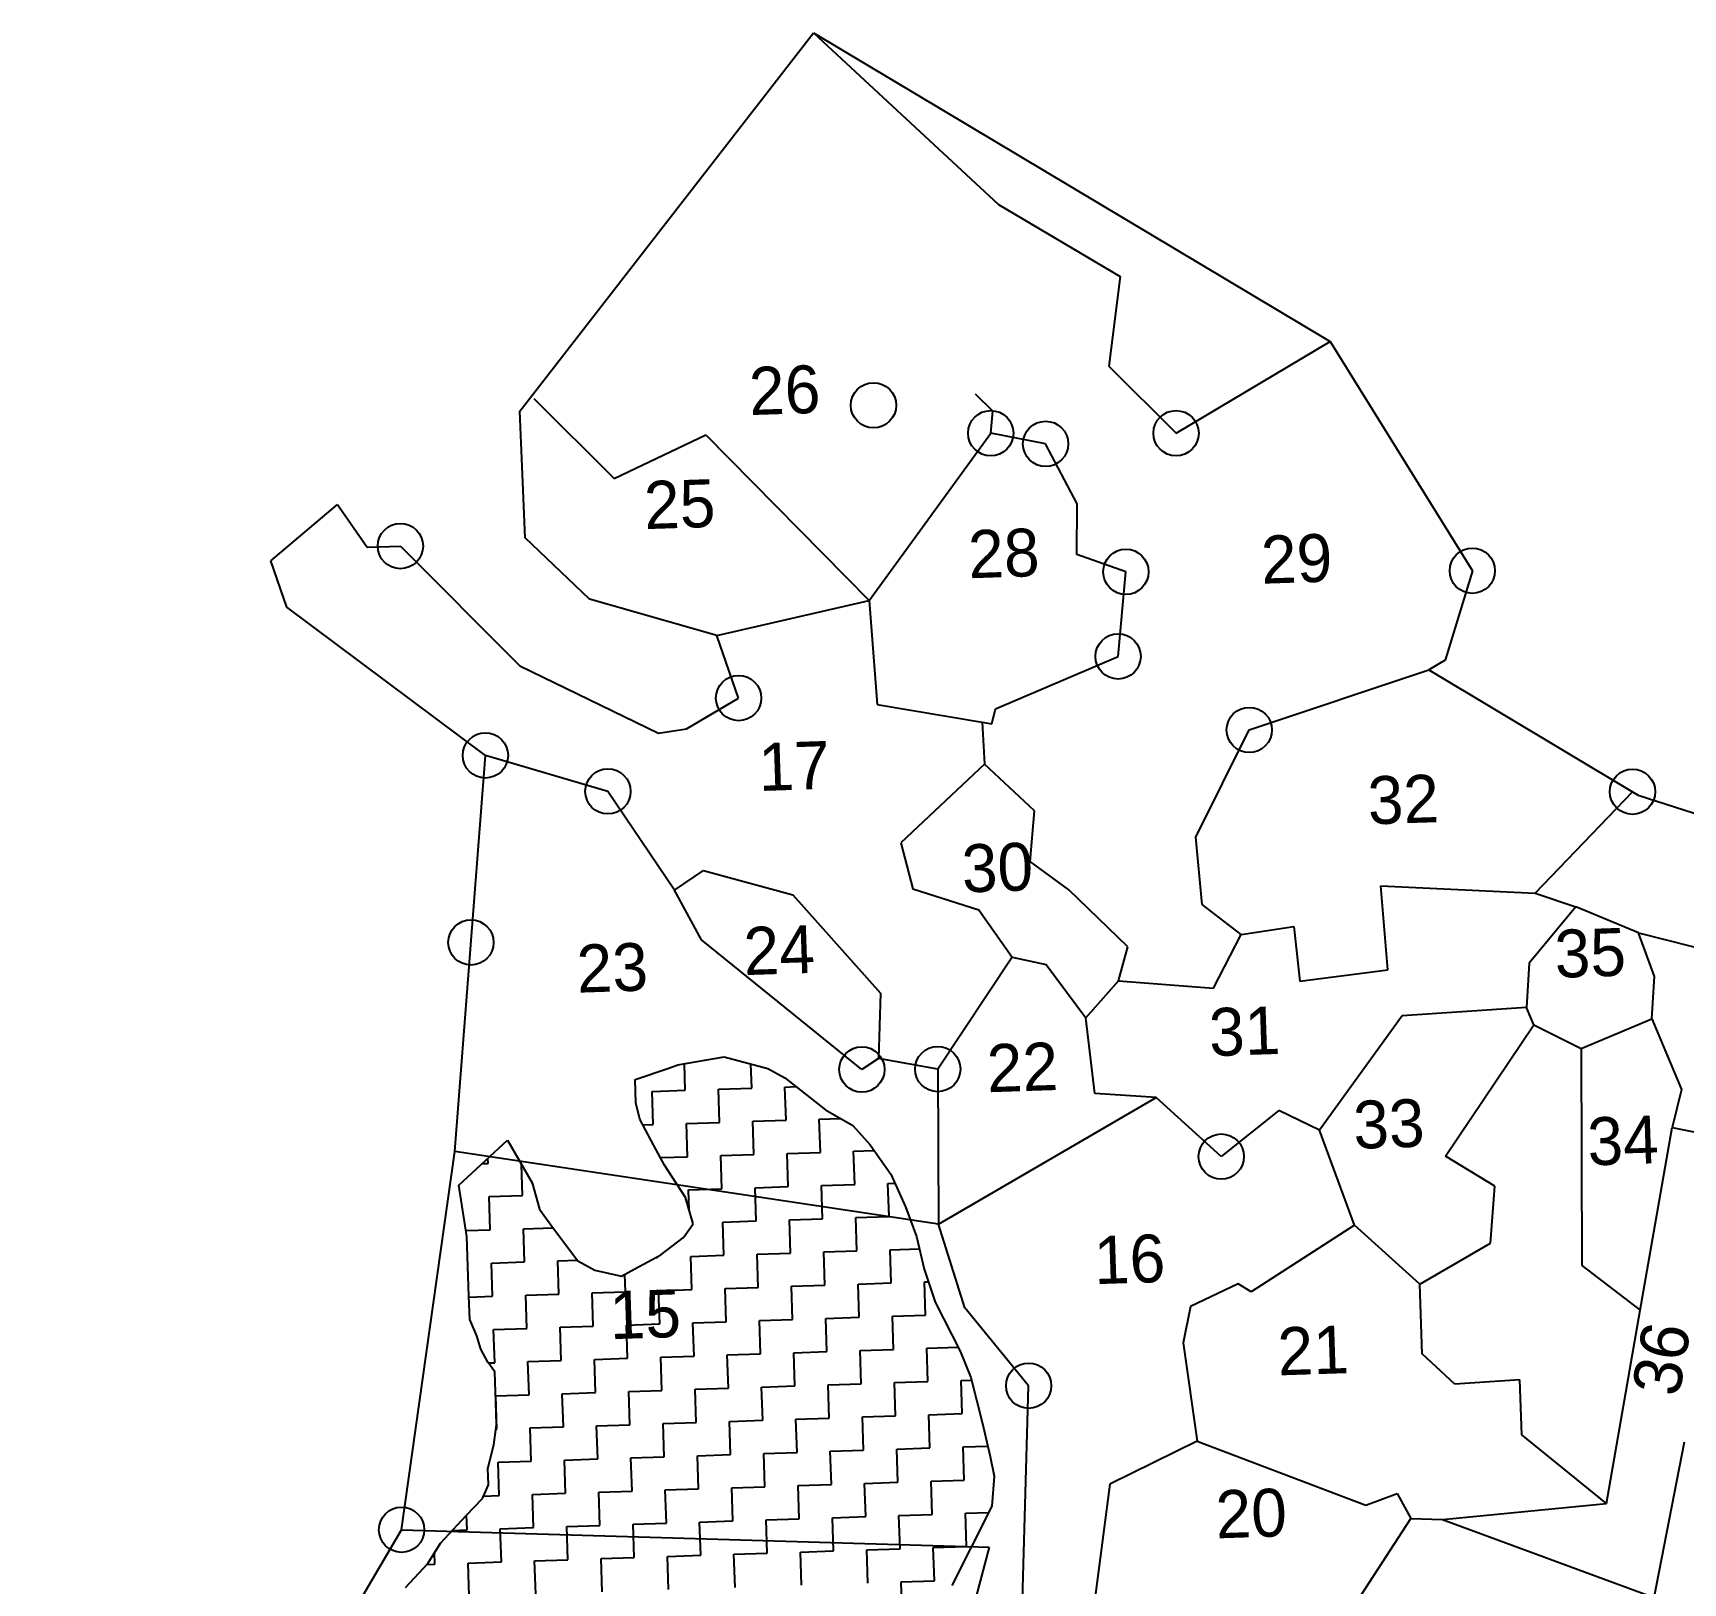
# Model space of a CAD drawing. Header units: metres. Extents: x 279700 to 281193, y 2031385 to 2032574.
# Drawn here: x 279734 to 280236, y 2032103 to 2032574 of the extents above; entities that cross this region are included whole.
import ezdxf
from ezdxf.enums import TextEntityAlignment as Align

# ---------------------------------------------------------------- set-up
doc = ezdxf.new("R2010")
doc.units = ezdxf.units.M
for name, color, linetype in [('OFF', 1, 'Continuous'), ('POLY_HATCH', 12, 'Continuous'), ('POLY_PARCEL', 6, 'Continuous'), ('TEXT_PARCEL', 7, 'Continuous'), ('V_BOUND_LINE', 7, 'Continuous')]:
    doc.layers.add(name, color=color, linetype=linetype)
doc.styles.add('TEXT_MAP', font='')
doc.styles.get('TEXT_MAP').set_extended_font_data('Kruti Dev 050')

msp = doc.modelspace()

# ---------------------------------------------------------------- linework, layer by layer
for centre in [(279989.68, 2032460.41), (280025.29, 2032451.94), (280041.97, 2032448.7), (280081.6, 2032451.94), (279845.95, 2032417.64), (280066.34, 2032409.81), (280171.59, 2032410.14), (280063.99, 2032384.12), (279948.69, 2032371.44), (280103.82, 2032361.75), (279871.79, 2032354.02), (279908.99, 2032343.1), (280220.24, 2032342.98), (279867.39, 2032297.18), (279986.14, 2032258.57), (280009.2, 2032258.7), (280095.32, 2032232.1), (280036.81, 2032162.47), (279846.31, 2032118.71)]:
    msp.add_circle(centre, 6.88)
at = {"layer": 'OFF'}
for p, q in [((280081.6, 2032451.94), (280128.37, 2032479.82)), ((279942.05, 2032390.49), (279988.4, 2032401.06)), ((280009.42, 2032211.57), (280075.5, 2032250.02))]:
    msp.add_line(p, q, dxfattribs=at)
at = {"layer": 'POLY_HATCH'}
for p, q in [((279927.24, 2032258.87), (279930.24, 2032259.97)), ((279930.24, 2032259.97), (279944.3, 2032262.46)), ((279944.3, 2032262.46), (279957.55, 2032258.86)), ((279917.25, 2032255.5), (279927.24, 2032258.87)), ((279917.49, 2032248.44), (279917.25, 2032255.5)), ((279957.55, 2032258.86), (279962.7, 2032256.01)), ((279962.7, 2032256.01), (279975.14, 2032246.32)), ((279918.66, 2032243.44), (279917.49, 2032248.44)), ((279975.14, 2032246.32), (279983.38, 2032241.55)), ((279922.97, 2032235.5), (279918.66, 2032243.44)), ((279983.38, 2032241.55), (279988.63, 2032235.67)), ((279863.76, 2032223.44), (279878.46, 2032237.05)), ((279878.46, 2032237.05), (279885.96, 2032224.17)), ((279926.2, 2032229.55), (279922.97, 2032235.5)), ((279988.63, 2032235.67), (279994.99, 2032226.79)), ((279932.59, 2032219.67), (279926.2, 2032229.55)), ((279885.96, 2032224.17), (279888.25, 2032216.17)), ((279994.99, 2032226.79), (279999.36, 2032216.84)), ((279866.18, 2032207.82), (279863.76, 2032223.44)), ((279934.87, 2032211.67), (279932.59, 2032219.67)), ((279888.25, 2032216.17), (279892.49, 2032210.26)), ((279999.36, 2032216.84), (280002.69, 2032207.86)), ((279892.49, 2032210.26), (279899.89, 2032200.41)), ((279931.98, 2032207.53), (279934.87, 2032211.67)), ((279866.59, 2032195.72), (279866.18, 2032207.82)), ((279925.08, 2032202.25), (279931.98, 2032207.53)), ((280002.69, 2032207.86), (280005.04, 2032197.85)), ((279899.89, 2032200.41), (279905.03, 2032197.55)), ((279917.14, 2032197.95), (279925.08, 2032202.25)), ((279866.79, 2032189.67), (279866.59, 2032195.72)), ((279905.03, 2032197.55), (279913.17, 2032195.8)), ((279913.17, 2032195.8), (279917.14, 2032197.95)), ((280005.04, 2032197.85), (280008.41, 2032187.86)), ((279867.02, 2032182.61), (279866.79, 2032189.67)), ((280008.41, 2032187.86), (280015.97, 2032172.97)), ((279869.21, 2032177.63), (279867.02, 2032182.61)), ((279870.35, 2032173.63), (279869.21, 2032177.63)), ((279872.5, 2032169.67), (279870.35, 2032173.63)), ((279874.62, 2032166.71), (279872.5, 2032169.67)), ((280015.97, 2032172.97), (280019.27, 2032165)), ((279874.93, 2032157.63), (279874.62, 2032166.71)), ((280019.27, 2032165), (280022.77, 2032150.98)), ((279875.16, 2032150.57), (279874.93, 2032157.63)), ((279874.35, 2032144.49), (279875.16, 2032150.57)), ((280022.77, 2032150.98), (280025.12, 2032140.96)), ((279872.57, 2032137.36), (279874.35, 2032144.49)), ((280025.12, 2032140.96), (280026.33, 2032134.95)), ((279872.74, 2032132.32), (279872.57, 2032137.36)), ((280026.33, 2032134.95), (280025.62, 2032125.84)), ((279870.85, 2032128.22), (279872.74, 2032132.32)), ((279865.97, 2032123.01), (279870.85, 2032128.22)), ((280025.62, 2032125.84), (280013.46, 2032101.72)), ((279858.17, 2032114.67), (279862.07, 2032118.84)), ((279862.07, 2032118.84), (279865.97, 2032123.01)), ((279854.33, 2032108.48), (279858.17, 2032114.67)), ((279847.5, 2032101.19), (279854.33, 2032108.48))]:
    msp.add_line(p, q, dxfattribs=at)
at = {"layer": 'POLY_HATCH', "linetype": 'Continuous'}
for p, q in [((279932.49, 2032252.25), (279932.22, 2032260.33)), ((279952.68, 2032252.92), (279952.43, 2032260.25)), ((279922.4, 2032251.91), (279932.49, 2032252.25)), ((279922.73, 2032241.82), (279922.4, 2032251.91)), ((279942.58, 2032252.58), (279952.68, 2032252.92)), ((279942.92, 2032242.49), (279942.58, 2032252.58)), ((279962.77, 2032253.25), (279966.09, 2032253.37)), ((279963.11, 2032243.16), (279962.77, 2032253.25)), ((279919.6, 2032241.71), (279922.73, 2032241.82)), ((279932.83, 2032242.15), (279942.92, 2032242.49)), ((279933.16, 2032232.06), (279932.83, 2032242.15)), ((279953.01, 2032242.83), (279963.11, 2032243.16)), ((279953.35, 2032232.73), (279953.01, 2032242.83)), ((279973.2, 2032243.5), (279979.65, 2032243.71)), ((279973.54, 2032233.4), (279973.2, 2032243.5)), ((279870.84, 2032229.99), (279872.6, 2032230.05)), ((279872.6, 2032230.05), (279872.55, 2032231.57)), ((279883.03, 2032220.29), (279882.71, 2032229.75)), ((279924.98, 2032231.79), (279933.16, 2032232.06)), ((279943.26, 2032232.4), (279953.35, 2032232.73)), ((279943.59, 2032222.3), (279943.26, 2032232.4)), ((279963.44, 2032233.07), (279973.54, 2032233.4)), ((279963.78, 2032222.97), (279963.44, 2032233.07)), ((279983.63, 2032233.74), (279989.86, 2032233.95)), ((279983.97, 2032223.65), (279983.63, 2032233.74)), ((279872.94, 2032219.95), (279883.03, 2032220.29)), ((279873.27, 2032209.86), (279872.94, 2032219.95)), ((279933.5, 2032221.97), (279943.59, 2032222.3)), ((279933.7, 2032215.76), (279933.5, 2032221.97)), ((279953.68, 2032222.64), (279963.78, 2032222.97)), ((279954.02, 2032212.54), (279953.68, 2032222.64)), ((279973.87, 2032223.31), (279983.97, 2032223.65)), ((279974.21, 2032213.22), (279973.87, 2032223.31)), ((279994.06, 2032223.98), (279996.19, 2032224.05)), ((279994.39, 2032213.89), (279994.06, 2032223.98)), ((279865.91, 2032209.61), (279873.27, 2032209.86)), ((279883.37, 2032210.19), (279892.32, 2032210.49)), ((279883.7, 2032200.1), (279883.37, 2032210.19)), ((279943.93, 2032212.21), (279954.02, 2032212.54)), ((279944.26, 2032202.12), (279943.93, 2032212.21)), ((279964.11, 2032212.88), (279974.21, 2032213.22)), ((279964.45, 2032202.79), (279964.11, 2032212.88)), ((279984.3, 2032213.55), (279994.39, 2032213.89)), ((279984.64, 2032203.46), (279984.3, 2032213.55)), ((279994.73, 2032203.79), (280003.58, 2032204.09)), ((279873.61, 2032199.77), (279883.7, 2032200.1)), ((279873.94, 2032189.67), (279873.61, 2032199.77)), ((279893.79, 2032200.44), (279899.72, 2032200.63)), ((279894.13, 2032190.34), (279893.79, 2032200.44)), ((279923.56, 2032201.43), (279924.08, 2032201.44)), ((279924.08, 2032201.44), (279924.07, 2032201.7)), ((279934.17, 2032201.78), (279944.26, 2032202.12)), ((279934.5, 2032191.69), (279934.17, 2032201.78)), ((279954.36, 2032202.45), (279964.45, 2032202.79)), ((279954.69, 2032192.36), (279954.36, 2032202.45)), ((279974.54, 2032203.12), (279984.64, 2032203.46)), ((279974.88, 2032193.03), (279974.54, 2032203.12)), ((279995.07, 2032193.7), (279994.73, 2032203.79)), ((279914.32, 2032191.01), (279914.14, 2032196.32)), ((280005.16, 2032194.04), (280006.31, 2032194.07)), ((280005.5, 2032183.94), (280005.16, 2032194.04)), ((279866.8, 2032189.43), (279873.94, 2032189.67)), ((279884.04, 2032190.01), (279894.13, 2032190.34)), ((279884.37, 2032179.91), (279884.04, 2032190.01)), ((279904.22, 2032190.68), (279914.32, 2032191.01)), ((279904.56, 2032180.59), (279904.22, 2032190.68)), ((279924.41, 2032191.35), (279934.5, 2032191.69)), ((279924.75, 2032181.26), (279924.41, 2032191.35)), ((279944.6, 2032192.02), (279954.69, 2032192.36)), ((279944.93, 2032181.93), (279944.6, 2032192.02)), ((279964.79, 2032192.69), (279974.88, 2032193.03)), ((279965.12, 2032182.6), (279964.79, 2032192.69)), ((279984.97, 2032193.36), (279995.07, 2032193.7)), ((279985.31, 2032183.27), (279984.97, 2032193.36)), ((279874.28, 2032179.58), (279884.37, 2032179.91)), ((279874.61, 2032169.48), (279874.28, 2032179.58)), ((279894.47, 2032180.25), (279904.56, 2032180.59)), ((279894.8, 2032170.16), (279894.47, 2032180.25)), ((279914.65, 2032180.92), (279924.75, 2032181.26)), ((279914.99, 2032170.83), (279914.65, 2032180.92)), ((279934.84, 2032181.59), (279944.93, 2032181.93)), ((279935.18, 2032171.5), (279934.84, 2032181.59)), ((279955.03, 2032182.26), (279965.12, 2032182.6)), ((279955.36, 2032172.17), (279955.03, 2032182.26)), ((279975.21, 2032182.94), (279985.31, 2032183.27)), ((279975.55, 2032172.84), (279975.21, 2032182.94)), ((279995.4, 2032183.61), (280005.5, 2032183.94)), ((279995.74, 2032173.51), (279995.4, 2032183.61)), ((280005.83, 2032173.85), (280015.37, 2032174.17)), ((279872.68, 2032169.42), (279874.61, 2032169.48)), ((279884.71, 2032169.82), (279894.8, 2032170.16)), ((279885.04, 2032159.73), (279884.71, 2032169.82)), ((279904.9, 2032170.49), (279914.99, 2032170.83)), ((279905.23, 2032160.4), (279904.9, 2032170.49)), ((279925.08, 2032171.16), (279935.18, 2032171.5)), ((279925.42, 2032161.07), (279925.08, 2032171.16)), ((279945.27, 2032171.83), (279955.36, 2032172.17)), ((279945.61, 2032161.74), (279945.27, 2032171.83)), ((279965.46, 2032172.51), (279975.55, 2032172.84)), ((279965.79, 2032162.41), (279965.46, 2032172.51)), ((279985.64, 2032173.18), (279995.74, 2032173.51)), ((279985.98, 2032163.08), (279985.64, 2032173.18)), ((280006.17, 2032163.76), (280005.83, 2032173.85)), ((280016.26, 2032164.09), (280019.47, 2032164.2)), ((280016.6, 2032154), (280016.26, 2032164.09)), ((279874.95, 2032159.39), (279885.04, 2032159.73)), ((279875.29, 2032149.3), (279874.95, 2032159.39)), ((279895.14, 2032160.06), (279905.23, 2032160.4)), ((279895.47, 2032149.97), (279895.14, 2032160.06)), ((279915.32, 2032160.73), (279925.42, 2032161.07)), ((279915.66, 2032150.64), (279915.32, 2032160.73)), ((279935.51, 2032161.41), (279945.61, 2032161.74)), ((279935.85, 2032151.31), (279935.51, 2032161.41)), ((279955.7, 2032162.08), (279965.79, 2032162.41)), ((279956.03, 2032151.98), (279955.7, 2032162.08)), ((279975.89, 2032162.75), (279985.98, 2032163.08)), ((279976.22, 2032152.65), (279975.89, 2032162.75)), ((279996.07, 2032163.42), (280006.17, 2032163.76)), ((279996.41, 2032153.33), (279996.07, 2032163.42)), ((280006.5, 2032153.66), (280016.6, 2032154)), ((279874.99, 2032149.29), (279875.29, 2032149.3)), ((279885.38, 2032149.63), (279895.47, 2032149.97)), ((279885.72, 2032139.54), (279885.38, 2032149.63)), ((279905.57, 2032150.3), (279915.66, 2032150.64)), ((279905.9, 2032140.21), (279905.57, 2032150.3)), ((279925.75, 2032150.98), (279935.85, 2032151.31)), ((279926.09, 2032140.88), (279925.75, 2032150.98)), ((279945.94, 2032151.65), (279956.03, 2032151.98)), ((279946.28, 2032141.55), (279945.94, 2032151.65)), ((279966.13, 2032152.32), (279976.22, 2032152.65)), ((279966.46, 2032142.23), (279966.13, 2032152.32)), ((279986.32, 2032152.99), (279996.41, 2032153.33)), ((279986.65, 2032142.9), (279986.32, 2032152.99)), ((280006.84, 2032143.57), (280006.5, 2032153.66)), ((280016.93, 2032143.9), (280024.37, 2032144.15)), ((280017.27, 2032133.81), (280016.93, 2032143.9)), ((279875.62, 2032139.2), (279885.72, 2032139.54)), ((279875.96, 2032129.11), (279875.62, 2032139.2)), ((279895.81, 2032139.88), (279905.9, 2032140.21)), ((279896.14, 2032129.78), (279895.81, 2032139.88)), ((279916, 2032140.55), (279926.09, 2032140.88)), ((279916.33, 2032130.45), (279916, 2032140.55)), ((279936.18, 2032141.22), (279946.28, 2032141.55)), ((279936.52, 2032131.12), (279936.18, 2032141.22)), ((279956.37, 2032141.89), (279966.46, 2032142.23)), ((279956.71, 2032131.8), (279956.37, 2032141.89)), ((279976.56, 2032142.56), (279986.65, 2032142.9)), ((279976.89, 2032132.47), (279976.56, 2032142.56)), ((279996.74, 2032143.23), (280006.84, 2032143.57)), ((279997.08, 2032133.14), (279996.74, 2032143.23)), ((279871.19, 2032128.95), (279875.96, 2032129.11)), ((279886.05, 2032129.45), (279896.14, 2032129.78)), ((279886.39, 2032119.35), (279886.05, 2032129.45)), ((279906.24, 2032130.12), (279916.33, 2032130.45)), ((279906.57, 2032120.02), (279906.24, 2032130.12)), ((279926.43, 2032130.79), (279936.52, 2032131.12)), ((279926.76, 2032120.7), (279926.43, 2032130.79)), ((279946.61, 2032131.46), (279956.71, 2032131.8)), ((279946.95, 2032121.37), (279946.61, 2032131.46)), ((279966.8, 2032132.13), (279976.89, 2032132.47)), ((279967.14, 2032122.04), (279966.8, 2032132.13)), ((279986.99, 2032132.8), (279997.08, 2032133.14)), ((279987.32, 2032122.71), (279986.99, 2032132.8)), ((280007.17, 2032133.47), (280017.27, 2032133.81)), ((280007.51, 2032123.38), (280007.17, 2032133.47)), ((280017.6, 2032123.72), (280024.67, 2032123.95)), ((279866.2, 2032118.68), (279866.05, 2032123.09)), ((279876.29, 2032119.02), (279886.39, 2032119.35)), ((279876.63, 2032108.92), (279876.29, 2032119.02)), ((279896.48, 2032119.69), (279906.57, 2032120.02)), ((279896.82, 2032109.59), (279896.48, 2032119.69)), ((279916.67, 2032120.36), (279926.76, 2032120.7)), ((279917, 2032110.27), (279916.67, 2032120.36)), ((279936.85, 2032121.03), (279946.95, 2032121.37)), ((279937.19, 2032110.94), (279936.85, 2032121.03)), ((279957.04, 2032121.7), (279967.14, 2032122.04)), ((279957.38, 2032111.61), (279957.04, 2032121.7)), ((279977.23, 2032122.37), (279987.32, 2032122.71)), ((279977.56, 2032112.28), (279977.23, 2032122.37)), ((279997.42, 2032123.05), (280007.51, 2032123.38)), ((279997.75, 2032112.95), (279997.42, 2032123.05)), ((280017.94, 2032113.62), (280017.6, 2032123.72)), ((279861.79, 2032118.53), (279866.2, 2032118.68)), ((279856.44, 2032108.25), (279856.33, 2032111.7)), ((279866.54, 2032108.59), (279876.63, 2032108.92)), ((279886.72, 2032109.26), (279896.82, 2032109.59)), ((279887.06, 2032099.17), (279886.72, 2032109.26)), ((279906.91, 2032109.93), (279917, 2032110.27)), ((279907.25, 2032099.84), (279906.91, 2032109.93)), ((279927.1, 2032110.6), (279937.19, 2032110.94)), ((279927.43, 2032100.51), (279927.1, 2032110.6)), ((279947.28, 2032111.27), (279957.38, 2032111.61)), ((279947.62, 2032101.18), (279947.28, 2032111.27)), ((279967.47, 2032111.94), (279977.56, 2032112.28)), ((279967.81, 2032101.85), (279967.47, 2032111.94)), ((279987.66, 2032112.62), (279997.75, 2032112.95)), ((279987.99, 2032102.52), (279987.66, 2032112.62)), ((280007.85, 2032113.29), (280017.94, 2032113.62)), ((280008.18, 2032103.19), (280007.85, 2032113.29)), ((279854.04, 2032108.17), (279856.44, 2032108.25)), ((279866.87, 2032098.49), (279866.54, 2032108.59)), ((279998.09, 2032102.86), (280008.18, 2032103.19)), ((279998.42, 2032092.76), (279998.09, 2032102.86))]:
    msp.add_line(p, q, dxfattribs=at)
at = {"layer": 'POLY_PARCEL'}
for p, q in [((279971.46, 2032573.56), (280027.66, 2032521.42)), ((280027.66, 2032521.42), (280064.63, 2032499.58)), ((280064.63, 2032499.58), (280061.15, 2032472.3)), ((280061.15, 2032472.3), (280081.6, 2032451.94)), ((279886.53, 2032462.52), (279910.88, 2032438.2)), ((280025.94, 2032458.68), (280020.7, 2032463.81)), ((280025.29, 2032451.94), (280025.94, 2032458.68)), ((279910.88, 2032438.2), (279938.79, 2032451.4)), ((279938.79, 2032451.4), (279988.4, 2032401.06)), ((279988.4, 2032401.06), (280025.29, 2032451.94)), ((280041.97, 2032448.7), (280025.29, 2032451.94)), ((280051.55, 2032430.45), (280041.97, 2032448.7)), ((280051.42, 2032415.08), (280051.55, 2032430.45)), ((280066.34, 2032409.81), (280051.42, 2032415.08)), ((280063.99, 2032384.12), (280066.34, 2032409.81)), ((279988.4, 2032401.06), (279990.78, 2032369.51)), ((280026.71, 2032368.15), (280063.99, 2032384.12)), ((280103.82, 2032361.75), (280158.36, 2032379.99)), ((279990.78, 2032369.51), (280022.73, 2032364.11)), ((280025.58, 2032363.63), (280026.71, 2032368.15)), ((280022.73, 2032364.11), (280025.58, 2032363.63)), ((280022.73, 2032364.11), (280023.42, 2032351.39)), ((280087.6, 2032329.19), (280103.82, 2032361.75)), ((279908.99, 2032343.1), (279871.79, 2032354.02)), ((280023.42, 2032351.39), (279997.95, 2032327.49)), ((280038.63, 2032337.16), (280023.42, 2032351.39)), ((279929.22, 2032313.03), (279908.99, 2032343.1)), ((280190.7, 2032312.12), (280220.24, 2032342.98)), ((280037.23, 2032321.75), (280038.63, 2032337.16)), ((279997.95, 2032327.49), (280001.61, 2032313.52)), ((280089.56, 2032308.76), (280087.6, 2032329.19)), ((280049.04, 2032313.18), (280037.23, 2032321.75)), ((279929.22, 2032313.03), (279937.99, 2032319.09)), ((279937.99, 2032319.09), (279965.15, 2032311.67)), ((280145.97, 2032288.86), (280143.84, 2032314.41)), ((280143.84, 2032314.41), (280190.7, 2032312.12)), ((279937.41, 2032297.94), (279929.22, 2032313.03)), ((279965.15, 2032311.67), (279991.77, 2032281.81)), ((280001.61, 2032313.52), (280021.69, 2032307.14)), ((280066.92, 2032295.84), (280049.04, 2032313.18)), ((280190.7, 2032312.12), (280203.01, 2032308.05)), ((280021.69, 2032307.14), (280031.78, 2032292.75)), ((280101.4, 2032299.55), (280089.56, 2032308.76)), ((280203.01, 2032308.05), (280188.84, 2032290.93)), ((280222.03, 2032300.13), (280203.01, 2032308.05)), ((280092.97, 2032283.26), (280101.4, 2032299.55)), ((280101.4, 2032299.55), (280117.34, 2032302)), ((280117.34, 2032302), (280119.18, 2032285.41)), ((280222.03, 2032300.13), (280293.76, 2032282.02)), ((280226.95, 2032286.85), (280222.03, 2032300.13)), ((279986.14, 2032258.57), (279937.41, 2032297.94)), ((280064.06, 2032285.5), (280066.92, 2032295.84)), ((280031.78, 2032292.75), (280009.2, 2032258.7)), ((280031.78, 2032292.75), (280042.11, 2032290.53)), ((280042.11, 2032290.53), (280054.18, 2032274.28)), ((280188.84, 2032290.93), (280188.01, 2032277.45)), ((280054.18, 2032274.28), (280064.06, 2032285.5)), ((280064.06, 2032285.5), (280092.97, 2032283.26)), ((280119.18, 2032285.41), (280145.97, 2032288.86)), ((280226.1, 2032274.01), (280226.95, 2032286.85)), ((279991.77, 2032281.81), (279991.15, 2032261.94)), ((280056.87, 2032251.32), (280054.18, 2032274.28)), ((280150.28, 2032274.92), (280125.17, 2032240.14)), ((280188.01, 2032277.45), (280150.28, 2032274.92)), ((280190.27, 2032272.18), (280188.01, 2032277.45)), ((280163.41, 2032232.22), (280190.27, 2032272.18)), ((280190.27, 2032272.18), (280204.61, 2032264.97)), ((280204.61, 2032264.97), (280226.1, 2032274.01)), ((280226.1, 2032274.01), (280235.14, 2032252.54)), ((280204.61, 2032264.97), (280204.88, 2032199.02)), ((279991.15, 2032261.94), (279986.14, 2032258.57)), ((280009.2, 2032258.7), (279991.15, 2032261.94)), ((280009.2, 2032258.7), (280009.42, 2032211.57)), ((280075.5, 2032250.02), (280056.87, 2032251.32)), ((280095.32, 2032232.1), (280075.5, 2032250.02)), ((280235.14, 2032252.54), (280232.33, 2032240.92)), ((280112.79, 2032246.13), (280095.32, 2032232.1)), ((280125.17, 2032240.14), (280112.79, 2032246.13)), ((280135.8, 2032211.23), (280125.17, 2032240.14)), ((280222.59, 2032185.39), (280232.33, 2032240.92)), ((280232.33, 2032240.92), (280251.68, 2032237.08)), ((280009.42, 2032211.57), (279862.48, 2032233.63)), ((280178.45, 2032223.11), (280163.41, 2032232.22)), ((280177.1, 2032205.78), (280178.45, 2032223.11)), ((280017.44, 2032186.16), (280009.42, 2032211.57)), ((280135.8, 2032211.23), (280104.43, 2032190.98)), ((280155.62, 2032193.32), (280135.8, 2032211.23)), ((280155.62, 2032193.32), (280177.1, 2032205.78)), ((280204.88, 2032199.02), (280222.59, 2032185.39)), ((280100.5, 2032193.41), (280085.99, 2032186.52)), ((280104.43, 2032190.98), (280100.5, 2032193.41)), ((280156.32, 2032172.21), (280155.62, 2032193.32)), ((280036.81, 2032162.47), (280017.44, 2032186.16)), ((280085.99, 2032186.52), (280083.79, 2032175.56)), ((280212.3, 2032126.68), (280222.59, 2032185.39)), ((280083.79, 2032175.56), (280087.99, 2032145.6)), ((280166.24, 2032162.93), (280156.32, 2032172.21)), ((280186.06, 2032164.23), (280166.24, 2032162.93)), ((280186.61, 2032147.6), (280186.06, 2032164.23)), ((280034.97, 2032097.35), (280036.81, 2032162.47)), ((280087.99, 2032145.6), (280061.51, 2032132.56)), ((280087.99, 2032145.6), (280139.26, 2032126.18)), ((280212.3, 2032126.68), (280186.61, 2032147.6)), ((280226.79, 2032098.09), (280236.03, 2032145.4)), ((280061.51, 2032132.56), (280056.79, 2032096.9)), ((280139.26, 2032126.18), (280148.76, 2032129.69)), ((280148.76, 2032129.69), (280152.86, 2032122.15)), ((280162.48, 2032121.82), (280212.3, 2032126.68)), ((280130.16, 2032087.18), (280152.86, 2032122.15)), ((280152.86, 2032122.15), (280162.48, 2032121.82)), ((280162.48, 2032121.82), (280226.79, 2032098.09)), ((279846.31, 2032118.71), (280024.85, 2032113.46)), ((280024.85, 2032113.46), (279980.98, 2031948.37))]:
    msp.add_line(p, q, dxfattribs=at)
at = {"layer": 'V_BOUND_LINE'}
for p, q in [((279882.22, 2032458.67), (279971.46, 2032573.56)), ((279971.46, 2032573.56), (280128.37, 2032479.82)), ((280128.37, 2032479.82), (280171.59, 2032410.14)), ((279883.82, 2032420.16), (279882.22, 2032458.67)), ((279806.57, 2032413.17), (279826.87, 2032430.28)), ((279826.87, 2032430.28), (279835.84, 2032417.3)), ((279903.41, 2032401.53), (279883.82, 2032420.16)), ((279835.84, 2032417.3), (279845.95, 2032417.64)), ((279845.95, 2032417.64), (279882.27, 2032381.24)), ((279811.46, 2032399.11), (279806.57, 2032413.17)), ((280171.59, 2032410.14), (280163.32, 2032383)), ((279942.05, 2032390.49), (279903.41, 2032401.53)), ((279871.79, 2032354.02), (279811.46, 2032399.11)), ((279948.69, 2032371.44), (279942.05, 2032390.49)), ((279882.27, 2032381.24), (279924.38, 2032360.83)), ((280163.32, 2032383), (280158.36, 2032379.99)), ((280158.36, 2032379.99), (280220.24, 2032342.98)), ((279932.87, 2032362.06), (279948.69, 2032371.44)), ((279924.38, 2032360.83), (279932.87, 2032362.06)), ((279862.48, 2032233.63), (279871.79, 2032354.02)), ((280220.24, 2032342.98), (280221.93, 2032341.97)), ((280221.93, 2032341.97), (280252.48, 2032332.09)), ((279846.31, 2032118.71), (279862.48, 2032233.63)), ((279734.35, 2031927.62), (279846.31, 2032118.71))]:
    msp.add_line(p, q, dxfattribs=at)

# ---------------------------------------------------------------- texts
at = {"layer": 'TEXT_PARCEL', "style": 'TEXT_MAP'}
for s, rotation, p in [('26', 1.9049, (279962.92, 2032457.79)), ('25', 1.9049, (279931.03, 2032423.13)), ('28', 1.9049, (280029.5, 2032408.2)), ('29', 1.9049, (280118.45, 2032406.54)), ('17', 1.9049, (279965.8, 2032343.55)), ('32', 1.9049, (280150.86, 2032333.4)), ('30', 1.9049, (280027.56, 2032312.71)), ('24', 1.9049, (279961.25, 2032287.6)), ('35', 1.9049, (280207.64, 2032286.77)), ('23', 1.9049, (279910.56, 2032282.26)), ('31', 1.9049, (280102.65, 2032262.97)), ('22', 1.9049, (280035.16, 2032252)), ('33', 1.9049, (280146.47, 2032234.8)), ('34', 1.9049, (280217.6, 2032229.76)), ('16', 1.9049, (280067.69, 2032193.68)), ('15', 1.9049, (279920.55, 2032176.96)), ('21', 1.9049, (280123.48, 2032165.96)), ('36', 80.3498, (280236.15, 2032169.44)), ('20', 1.9049, (280104.65, 2032116.43))]:
    msp.add_text(s, height=14.543, rotation=rotation, dxfattribs=at).set_placement(p, align=Align.CENTER)

doc.saveas('drawing.dxf')
